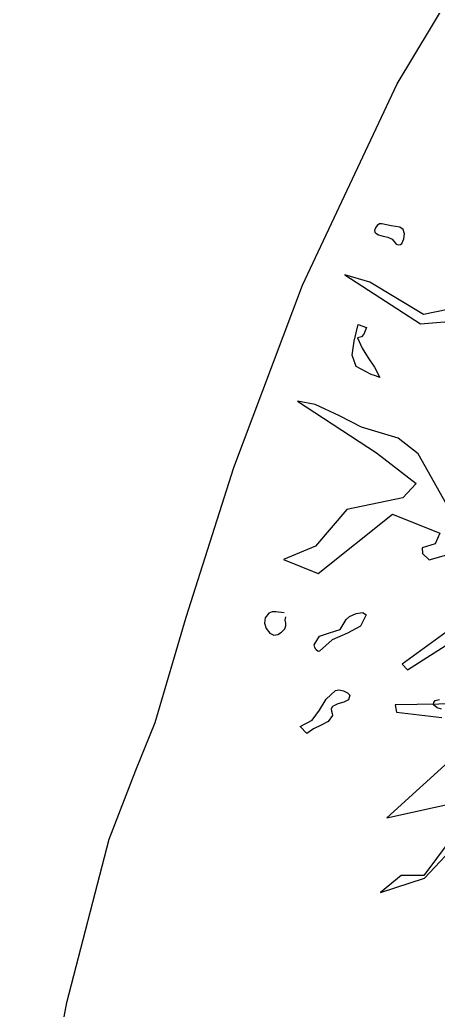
# Model space of a CAD drawing. Extents: x -81148 to 10972, y -53931 to 52487.
# Drawn here: x -34063 to -33389, y -25546 to -23949 of the extents above; entities that cross this region are included whole.
import ezdxf

# ---------------------------------------------------------------- set-up
doc = ezdxf.new("R2010")
doc.units = 0
doc.layers.get('0').update_dxf_attribs({"linetype": 'CONTINUOUS'})

msp = doc.modelspace()

# ---------------------------------------------------------------- linework, layer by layer
for p, q in [((-33454.7, -24052.3), (-33252.9, -23716.5)), ((-33607.2, -24377.2), (-33454.7, -24052.3)), ((-33489.9, -24284.5), (-33491.3, -24289)), ((-33491.3, -24289), (-33490.8, -24291.6)), ((-33486.9, -24280.7), (-33489.9, -24284.5)), ((-33483.2, -24278.4), (-33486.9, -24280.7)), ((-33479.3, -24278.2), (-33483.2, -24278.4)), ((-33472, -24280), (-33479.3, -24278.2)), ((-33464.7, -24281.4), (-33472, -24280)), ((-33450.3, -24283.8), (-33464.7, -24281.4)), ((-33445, -24287.5), (-33450.3, -24283.8)), ((-33443.2, -24294.4), (-33445, -24287.5)), ((-33490.8, -24291.6), (-33489, -24293.5)), ((-33489, -24293.5), (-33484.6, -24296)), ((-33484.6, -24296), (-33477.4, -24298.4)), ((-33477.4, -24298.4), (-33469.8, -24300)), ((-33469.8, -24300), (-33463, -24302.8)), ((-33463, -24302.8), (-33458.2, -24309.1)), ((-33447.2, -24309.9), (-33444.2, -24302.6)), ((-33444.2, -24302.6), (-33443.2, -24294.4)), ((-33458.2, -24309.1), (-33456.2, -24311.1)), ((-33456.2, -24311.1), (-33452.9, -24311.9)), ((-33452.9, -24311.9), (-33449.5, -24311.4)), ((-33449.5, -24311.4), (-33447.2, -24309.9)), ((-33498.7, -24372.4), (-33539.1, -24360.5)), ((-33539.1, -24360.5), (-33417.3, -24439.5)), ((-33718.1, -24670.9), (-33607.2, -24377.2)), ((-33412.4, -24424.7), (-33498.7, -24372.4)), ((-33269.7, -24395.2), (-33412.4, -24424.7)), ((-33417.3, -24439.5), (-33296, -24429.9)), ((-33524.1, -24467.2), (-33517.8, -24440.8)), ((-33517.8, -24440.8), (-33504.3, -24445.6)), ((-33504.3, -24445.6), (-33506.4, -24450.9)), ((-33512.3, -24460.3), (-33518.8, -24462.3)), ((-33518.8, -24462.3), (-33511.4, -24479)), ((-33508.6, -24456.2), (-33512.3, -24460.3)), ((-33506.4, -24450.9), (-33508.6, -24456.2)), ((-33527.5, -24489.9), (-33524.1, -24467.2)), ((-33511.4, -24479), (-33501.4, -24494.3)), ((-33520.6, -24508.2), (-33527.5, -24489.9)), ((-33501.4, -24494.3), (-33491.1, -24509.6)), ((-33496.5, -24521.2), (-33520.6, -24508.2)), ((-33491.1, -24509.6), (-33482.9, -24525.9)), ((-33489.7, -24523.5), (-33496.5, -24521.2)), ((-33482.9, -24525.9), (-33489.7, -24523.5)), ((-33587.1, -24569.8), (-33615.4, -24564.3)), ((-33615.4, -24564.3), (-33488.1, -24647.3)), ((-33547.7, -24588), (-33587.1, -24569.8)), ((-33512.5, -24606), (-33547.7, -24588)), ((-33453.3, -24624.1), (-33512.5, -24606)), ((-33420.8, -24649.2), (-33453.3, -24624.1)), ((-33488.1, -24647.3), (-33424.2, -24697)), ((-33365.8, -24747.6), (-33420.8, -24649.2)), ((-33794.8, -24912.7), (-33718.1, -24670.9)), ((-33424.2, -24697), (-33445.7, -24720.1)), ((-33445.7, -24720.1), (-33535.8, -24738.7)), ((-33535.8, -24738.7), (-33586.5, -24797.9)), ((-33582.1, -24842.2), (-33462.1, -24746.2)), ((-33462.1, -24746.2), (-33386.1, -24776.8)), ((-33386.1, -24776.8), (-33393.4, -24794.2)), ((-33586.5, -24797.9), (-33637.7, -24819.5)), ((-33393.4, -24794.2), (-33414.3, -24800.7)), ((-33414.3, -24800.7), (-33414.1, -24810)), ((-33414.1, -24810), (-33403.5, -24820.2)), ((-33403.5, -24820.2), (-33349.1, -24804.7)), ((-33637.7, -24819.5), (-33582.1, -24842.2)), ((-33661.8, -24906.2), (-33667.3, -24913.5)), ((-33656.2, -24903.8), (-33661.8, -24906.2)), ((-33650.1, -24903.7), (-33656.2, -24903.8)), ((-33637.1, -24905.4), (-33650.1, -24903.7)), ((-33635.1, -24917.1), (-33634, -24912)), ((-33536.9, -24916.4), (-33531.5, -24911.2)), ((-33531.5, -24911.2), (-33520.6, -24906.6)), ((-33520.6, -24906.6), (-33509.9, -24905)), ((-33505, -24908.7), (-33513.8, -24926.8)), ((-33509.9, -24905), (-33505, -24908.7)), ((-33337.1, -24907.9), (-33446.6, -24988.4)), ((-33844.9, -25082.4), (-33794.8, -24912.7)), ((-33667.3, -24913.5), (-33668.3, -24922.2)), ((-33668.3, -24922.2), (-33665.6, -24931)), ((-33636, -24931.3), (-33634, -24926.6)), ((-33634.4, -24921.9), (-33635.1, -24917.1)), ((-33634, -24926.6), (-33634.4, -24921.9)), ((-33546.8, -24932.4), (-33536.9, -24916.4)), ((-33513.8, -24926.8), (-33534.7, -24938.1)), ((-33437.9, -24997.3), (-33308.4, -24914.4)), ((-33665.6, -24931), (-33659.9, -24938.4)), ((-33659.9, -24938.4), (-33653.6, -24941.4)), ((-33653.6, -24941.4), (-33647.2, -24940.4)), ((-33647.2, -24940.4), (-33641.2, -24936.7)), ((-33641.2, -24936.7), (-33636, -24931.3)), ((-33588.4, -24957.3), (-33579.9, -24942.9)), ((-33579.9, -24942.9), (-33563.6, -24937.9)), ((-33563.6, -24937.9), (-33546.8, -24932.4)), ((-33534.7, -24938.1), (-33559.6, -24949.3)), ((-33587.6, -24961.6), (-33588.4, -24957.3)), ((-33559.6, -24949.3), (-33580.1, -24967.2)), ((-33585.1, -24965.4), (-33587.6, -24961.6)), ((-33582.2, -24967.6), (-33585.1, -24965.4)), ((-33580.1, -24967.2), (-33582.2, -24967.6)), ((-33446.6, -24988.4), (-33437.9, -24997.3)), ((-33569.2, -25044.7), (-33554.2, -25030.5)), ((-33554.2, -25030.5), (-33548.6, -25029.7)), ((-33548.6, -25029.7), (-33541.2, -25031.4)), ((-33541.2, -25031.4), (-33534.6, -25034.6)), ((-33534.6, -25034.6), (-33531.2, -25038.5)), ((-33531.2, -25038.5), (-33533, -25045.6)), ((-33579.9, -25062.3), (-33569.2, -25044.7)), ((-33558.9, -25056.4), (-33561, -25060.2)), ((-33550.5, -25052), (-33558.9, -25056.4)), ((-33540.6, -25049.3), (-33550.5, -25052)), ((-33533, -25045.6), (-33540.6, -25049.3)), ((-33295, -25051.3), (-33458, -25053.6)), ((-33458, -25053.6), (-33455.9, -25065.7)), ((-33396.2, -25052.4), (-33395.7, -25050.3)), ((-33396, -25053.8), (-33396.2, -25052.4)), ((-33390.2, -25058.5), (-33396, -25053.8)), ((-33395.7, -25050.3), (-33394.7, -25048.3)), ((-33394.7, -25048.3), (-33393.5, -25047.1)), ((-33393.5, -25047.1), (-33386.6, -25045.4)), ((-33592, -25078.6), (-33579.9, -25062.3)), ((-33559.1, -25070.9), (-33566.1, -25080.8)), ((-33561, -25060.2), (-33560.6, -25064.1)), ((-33560.6, -25064.1), (-33559.4, -25067.8)), ((-33559.4, -25067.8), (-33559.1, -25070.9)), ((-33455.9, -25065.7), (-33383, -25074.3)), ((-33383.2, -25061), (-33390.2, -25058.5)), ((-33875.9, -25159.4), (-33844.9, -25082.4)), ((-33611.2, -25088.8), (-33592, -25078.6)), ((-33577.3, -25086.9), (-33589.7, -25092.3)), ((-33566.1, -25080.8), (-33577.3, -25086.9)), ((-33600.3, -25100), (-33611.2, -25088.8)), ((-33589.7, -25092.3), (-33600.3, -25100)), ((-33360.3, -25135.1), (-33471.4, -25236.2)), ((-33918.6, -25270.3), (-33875.9, -25159.4)), ((-33471.4, -25236.2), (-33343.5, -25207.9)), ((-33410.5, -25333.2), (-33312, -25227.5)), ((-33343.3, -25236.4), (-33411.8, -25328.9)), ((-33986.8, -25534.1), (-33918.6, -25270.3)), ((-33448.4, -25328.9), (-33481.8, -25356.3)), ((-33481.8, -25356.3), (-33410.5, -25333.2)), ((-33411.8, -25328.9), (-33448.4, -25328.9)), ((-34062.7, -25918.9), (-33986.8, -25534.1))]:
    msp.add_line(p, q)

doc.saveas('drawing.dxf')
